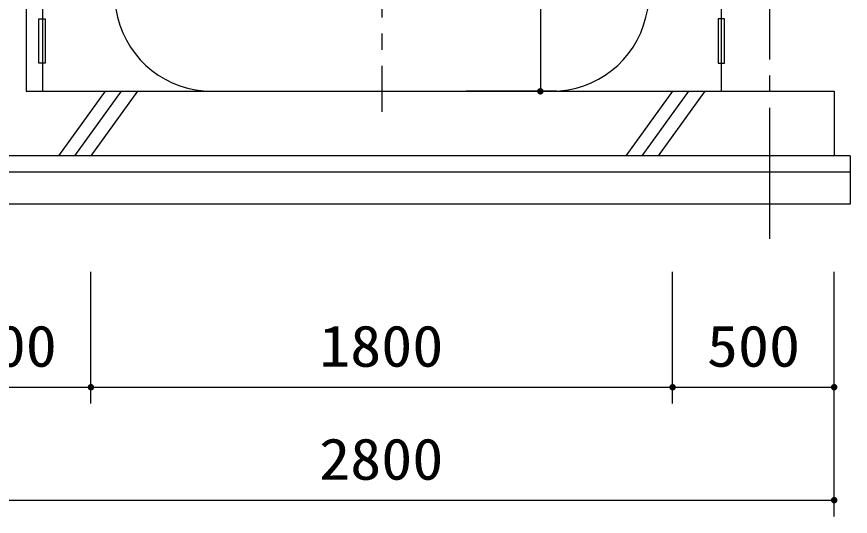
# Model space of a CAD drawing. Units: millimetres, scale not verified. Extents: x -14850 to 14850, y -10500 to 10500.
# Drawn here: x -1411 to 1168, y -7172 to -5624 of the extents above; entities that cross this region are included whole.
import ezdxf
from ezdxf.enums import TextEntityAlignment as Align

# ---------------------------------------------------------------- set-up
doc = ezdxf.new("R2010")
doc.units = ezdxf.units.MM
doc.header["$LTSCALE"] = 50
doc.linetypes.add('CHAIN1', pattern=[8, 5, -1, 1, -1])
doc.linetypes.add('CHAIN2', pattern=[12, 9, -1, 1, -1])
for name, color, linetype, lineweight in [('0-0_機器', 2, 'Continuous', 25), ('0-1_空気管', 3, 'Continuous', 25), ('0-4_文字', 5, 'Continuous', 25), ('0-5_製作', 5, 'Continuous', 25), ('0-6_07', 3, 'Continuous', 25)]:
    doc.layers.add(name, color=color, linetype=linetype, lineweight=lineweight)
doc.styles.add('ＭＳ ゴシック', font='')
doc.styles.get('ＭＳ ゴシック').set_extended_font_data('MS Gothic')

msp = doc.modelspace()

# ---------------------------------------------------------------- linework, layer by layer
at = {"layer": '0-0_機器', "linetype": 'CHAIN2'}
msp.add_line((918.43, -3506.36), (918.43, -6312.2), dxfattribs=at)
at = {"layer": '0-0_機器'}
for p, q in [((-1381.56, -3775), (-1381.56, -5855)), ((-1381.56, -5855), (1118.43, -5855)), ((-1137.23, -5855), (-1281.56, -6055.01)), ((-1231.56, -6055.01), (-1087.23, -5855)), ((-1037.23, -5855), (-1181.56, -6055.01)), ((618.43, -5855), (474.1, -6055.01)), ((524.1, -6055.01), (668.44, -5855)), ((718.44, -5855), (574.1, -6055.01)), ((1118.43, -5855), (1118.43, -6055.01)), ((1168.43, -6055.01), (-1731.56, -6055.01)), ((1168.43, -6105), (-1731.56, -6105))]:
    msp.add_line(p, q, dxfattribs=at)
msp.add_lwpolyline([(1168.43, -6055.01), (1168.43, -6205.01), (-1731.56, -6205.01)], dxfattribs=at)
at = {"layer": '0-1_空気管', "linetype": 'CHAIN1'}
msp.add_line((-281.57, -3775.99), (-281.57, -5918.5), dxfattribs=at)
at = {"layer": '0-1_空気管'}
msp.add_line((-807.19, -5855), (244.06, -5855), dxfattribs=at)
for centre, radius, start, end in [((1818.29, -4925.01), 3000, 180.57292, 193.49336), ((-2381.42, -4925.01), 3000, 346.50659, 359.42703), ((-807.19, -5555), 300, 193.49338, 270), ((244.06, -5555), 300, 270, 346.50659)]:
    msp.add_arc(centre, radius, start, end, dxfattribs=at)
at = {"layer": '0-4_文字', "color": 7}
for p, q in [((-1331.57, -5555), (-1331.57, -5855)), ((768.44, -5555), (768.44, -5855))]:
    msp.add_line(p, q, dxfattribs=at)
for points in [[(-1322.8, -5630.44), (-1322.8, -5767.99), (-1342.45, -5767.99), (-1342.45, -5630.44)], [(759.67, -5630.44), (759.67, -5767.99), (779.32, -5767.99), (779.32, -5630.44)]]:
    msp.add_lwpolyline(points, close=True, dxfattribs=at)
at = {"layer": '0-5_製作', "color": 2}
for p, q in [((-1181.56, -6821.76), (-1181.56, -6413.87)), ((618.44, -6821.76), (618.44, -6413.87)), ((1118.43, -7171.76), (1118.43, -6413.87)), ((-1681.57, -6771.76), (-1181.56, -6771.76)), ((-1181.56, -6771.76), (618.44, -6771.76)), ((618.44, -6771.76), (1118.43, -6771.76)), ((-1681.57, -7121.76), (1118.43, -7121.76))]:
    msp.add_line(p, q, dxfattribs=at)
at = {"layer": '0-5_製作'}
for points in [[(-1191.55, -6771.13), (-1181.56, -6771.76), (-1191.56, -6771.76)], [(-1191.56, -6771.76), (-1181.56, -6771.76), (-1191.49, -6773.01)], [(-1191.39, -6769.88), (-1181.56, -6771.76), (-1191.55, -6771.13)], [(-1191.49, -6773.01), (-1181.56, -6771.76), (-1191.25, -6774.24)], [(-1191.39, -6769.88), (-1181.56, -6761.76), (-1181.56, -6771.76)], [(-1191.08, -6768.67), (-1181.56, -6761.76), (-1191.39, -6769.88)], [(-1191.25, -6774.24), (-1181.56, -6771.76), (-1190.86, -6775.44)], [(-1190.61, -6767.5), (-1181.56, -6761.76), (-1191.08, -6768.67)], [(-1190.86, -6775.44), (-1181.56, -6771.76), (-1190.33, -6776.57)], [(-1190.01, -6766.4), (-1181.56, -6761.76), (-1190.61, -6767.5)], [(-1190.33, -6776.57), (-1181.56, -6771.76), (-1189.65, -6777.63)], [(-1189.27, -6765.38), (-1181.56, -6761.76), (-1190.01, -6766.4)], [(-1189.65, -6777.63), (-1181.56, -6771.76), (-1188.85, -6778.6)], [(-1188.41, -6764.47), (-1181.56, -6761.76), (-1189.27, -6765.38)], [(-1188.85, -6778.6), (-1181.56, -6771.76), (-1187.94, -6779.46)], [(-1187.44, -6763.67), (-1181.56, -6761.76), (-1188.41, -6764.47)], [(-1187.94, -6779.46), (-1181.56, -6771.76), (-1186.92, -6780.2)], [(-1186.38, -6762.99), (-1181.56, -6761.76), (-1187.44, -6763.67)], [(-1186.92, -6780.2), (-1181.56, -6771.76), (-1185.82, -6780.8)], [(-1185.25, -6762.46), (-1181.56, -6761.76), (-1186.38, -6762.99)], [(-1185.82, -6780.8), (-1181.56, -6771.76), (-1181.56, -6781.76)], [(-1185.82, -6780.8), (-1181.56, -6781.76), (-1184.65, -6781.27)], [(-1184.05, -6762.07), (-1181.56, -6761.76), (-1185.25, -6762.46)], [(-1184.65, -6781.27), (-1182.19, -6781.74), (-1183.44, -6781.58)], [(-1184.65, -6781.27), (-1181.56, -6781.76), (-1182.19, -6781.74)], [(-1182.82, -6761.83), (-1181.56, -6761.76), (-1184.05, -6762.07)], [(-1181.56, -6761.76), (-1171.56, -6771.76), (-1181.56, -6771.76)], [(-1181.56, -6761.76), (-1171.64, -6770.5), (-1171.56, -6771.76)], [(-1181.56, -6761.76), (-1171.88, -6769.27), (-1171.64, -6770.5)], [(-1181.56, -6761.76), (-1172.27, -6768.07), (-1171.88, -6769.27)], [(-1181.56, -6761.76), (-1172.8, -6766.94), (-1172.27, -6768.07)], [(-1181.56, -6761.76), (-1173.47, -6765.88), (-1172.8, -6766.94)], [(-1181.56, -6761.76), (-1174.28, -6764.91), (-1173.47, -6765.88)], [(-1181.56, -6761.76), (-1175.19, -6764.05), (-1174.28, -6764.91)], [(-1181.56, -6761.76), (-1176.21, -6763.31), (-1175.19, -6764.05)], [(-1181.56, -6761.76), (-1177.31, -6762.71), (-1176.21, -6763.31)], [(-1181.56, -6761.76), (-1178.47, -6762.25), (-1177.31, -6762.71)], [(-1180.94, -6761.78), (-1178.47, -6762.25), (-1181.56, -6761.76)], [(-1181.56, -6771.76), (-1180.31, -6781.68), (-1181.56, -6781.76)], [(-1181.56, -6771.76), (-1179.08, -6781.44), (-1180.31, -6781.68)], [(-1181.56, -6771.76), (-1177.88, -6781.05), (-1179.08, -6781.44)], [(-1181.56, -6771.76), (-1176.75, -6780.52), (-1177.88, -6781.05)], [(-1181.56, -6771.76), (-1175.69, -6779.85), (-1176.75, -6780.52)], [(-1181.56, -6771.76), (-1174.72, -6779.05), (-1175.69, -6779.85)], [(-1181.56, -6771.76), (-1173.86, -6778.13), (-1174.72, -6779.05)], [(-1181.56, -6771.76), (-1173.12, -6777.11), (-1173.86, -6778.13)], [(-1181.56, -6771.76), (-1172.52, -6776.01), (-1173.12, -6777.11)], [(-1181.56, -6771.76), (-1172.05, -6774.85), (-1172.52, -6776.01)], [(-1181.56, -6771.76), (-1171.74, -6773.63), (-1172.05, -6774.85)], [(-1181.56, -6771.76), (-1171.58, -6772.38), (-1171.74, -6773.63)], [(-1171.56, -6771.76), (-1171.58, -6772.38), (-1181.56, -6771.76)], [(-1180.94, -6761.78), (-1179.69, -6761.93), (-1178.47, -6762.25)], [(608.44, -6771.76), (618.44, -6761.76), (618.44, -6771.76)], [(608.46, -6771.13), (618.44, -6761.76), (608.44, -6771.76)], [(608.44, -6771.76), (618.44, -6771.76), (608.51, -6773.01)], [(608.61, -6769.88), (618.44, -6761.76), (608.46, -6771.13)], [(608.51, -6773.01), (618.44, -6771.76), (608.75, -6774.24)], [(608.92, -6768.67), (618.44, -6761.76), (608.61, -6769.88)], [(608.75, -6774.24), (618.44, -6771.76), (609.14, -6775.44)], [(609.39, -6767.5), (618.44, -6761.76), (608.92, -6768.67)], [(609.14, -6775.44), (618.44, -6771.76), (609.67, -6776.57)], [(609.99, -6766.4), (618.44, -6761.76), (609.39, -6767.5)], [(609.67, -6776.57), (618.44, -6771.76), (610.35, -6777.63)], [(610.73, -6765.38), (618.44, -6761.76), (609.99, -6766.4)], [(610.35, -6777.63), (618.44, -6771.76), (611.15, -6778.6)], [(611.59, -6764.47), (618.44, -6761.76), (610.73, -6765.38)], [(611.15, -6778.6), (618.44, -6771.76), (612.06, -6779.46)], [(612.56, -6763.67), (618.44, -6761.76), (611.59, -6764.47)], [(612.06, -6779.46), (618.44, -6771.76), (613.08, -6780.2)], [(613.62, -6762.99), (618.44, -6761.76), (612.56, -6763.67)], [(613.08, -6780.2), (618.44, -6771.76), (614.18, -6780.8)], [(614.75, -6762.46), (618.44, -6761.76), (613.62, -6762.99)], [(614.18, -6780.8), (618.44, -6771.76), (615.35, -6781.27)], [(615.95, -6762.07), (618.44, -6761.76), (614.75, -6762.46)], [(615.35, -6781.27), (618.44, -6771.76), (616.56, -6781.58)], [(617.18, -6761.83), (618.44, -6761.76), (615.95, -6762.07)], [(616.56, -6781.58), (618.44, -6771.76), (617.81, -6781.74)], [(617.81, -6781.74), (618.44, -6771.76), (618.44, -6781.76)], [(618.44, -6761.76), (628.36, -6770.5), (618.44, -6771.76)], [(618.44, -6761.76), (628.12, -6769.27), (628.36, -6770.5)], [(618.44, -6761.76), (627.73, -6768.07), (628.12, -6769.27)], [(618.44, -6761.76), (627.2, -6766.94), (627.73, -6768.07)], [(618.44, -6761.76), (626.53, -6765.88), (627.2, -6766.94)], [(618.44, -6761.76), (625.73, -6764.91), (626.53, -6765.88)], [(618.44, -6761.76), (624.81, -6764.05), (625.73, -6764.91)], [(618.44, -6761.76), (623.79, -6763.31), (624.81, -6764.05)], [(618.44, -6761.76), (622.69, -6762.71), (623.79, -6763.31)], [(618.44, -6761.76), (621.53, -6762.25), (622.69, -6762.71)], [(618.44, -6761.76), (620.31, -6761.93), (621.53, -6762.25)], [(618.44, -6761.76), (619.06, -6761.78), (620.31, -6761.93)], [(618.44, -6771.76), (628.36, -6770.5), (628.44, -6771.76)], [(618.44, -6771.76), (620.92, -6781.44), (618.44, -6781.76)], [(618.44, -6771.76), (622.12, -6781.05), (620.92, -6781.44)], [(618.44, -6771.76), (623.25, -6780.52), (622.12, -6781.05)], [(618.44, -6771.76), (624.31, -6779.85), (623.25, -6780.52)], [(618.44, -6771.76), (625.28, -6779.05), (624.31, -6779.85)], [(618.44, -6771.76), (626.14, -6778.13), (625.28, -6779.05)], [(618.44, -6771.76), (626.88, -6777.11), (626.14, -6778.13)], [(618.44, -6771.76), (627.48, -6776.01), (626.88, -6777.11)], [(618.44, -6771.76), (627.95, -6774.85), (627.48, -6776.01)], [(618.44, -6771.76), (628.26, -6773.63), (627.95, -6774.85)], [(618.44, -6771.76), (628.42, -6772.38), (628.26, -6773.63)], [(618.44, -6771.76), (628.44, -6771.76), (628.42, -6772.38)], [(618.44, -6781.76), (620.92, -6781.44), (619.69, -6781.68)], [(1108.43, -6771.76), (1118.43, -6761.76), (1118.43, -6771.76)], [(1108.45, -6771.13), (1118.43, -6761.76), (1108.43, -6771.76)], [(1108.51, -6773.01), (1108.43, -6771.76), (1118.43, -6771.76)], [(1108.61, -6769.88), (1118.43, -6761.76), (1108.45, -6771.13)], [(1108.51, -6773.01), (1118.43, -6771.76), (1108.75, -6774.24)], [(1108.92, -6768.67), (1118.43, -6761.76), (1108.61, -6769.88)], [(1108.75, -6774.24), (1118.43, -6771.76), (1109.14, -6775.44)], [(1109.39, -6767.5), (1118.43, -6761.76), (1108.92, -6768.67)], [(1109.14, -6775.44), (1118.43, -6771.76), (1109.67, -6776.57)], [(1109.99, -6766.4), (1118.43, -6761.76), (1109.39, -6767.5)], [(1109.67, -6776.57), (1118.43, -6771.76), (1110.34, -6777.63)], [(1110.73, -6765.38), (1118.43, -6761.76), (1109.99, -6766.4)], [(1110.34, -6777.63), (1118.43, -6771.76), (1111.15, -6778.6)], [(1111.59, -6764.47), (1118.43, -6761.76), (1110.73, -6765.38)], [(1111.15, -6778.6), (1118.43, -6771.76), (1112.06, -6779.46)], [(1112.56, -6763.67), (1118.43, -6761.76), (1111.59, -6764.47)], [(1112.06, -6779.46), (1118.43, -6771.76), (1113.08, -6780.2)], [(1113.62, -6762.99), (1118.43, -6761.76), (1112.56, -6763.67)], [(1113.08, -6780.2), (1118.43, -6771.76), (1114.18, -6780.8)], [(1114.75, -6762.46), (1118.43, -6761.76), (1113.62, -6762.99)], [(1114.18, -6780.8), (1118.43, -6771.76), (1115.34, -6781.27)], [(1115.95, -6762.07), (1118.43, -6761.76), (1114.75, -6762.46)], [(1115.34, -6781.27), (1118.43, -6771.76), (1116.56, -6781.58)], [(1115.95, -6762.07), (1117.18, -6761.83), (1118.43, -6761.76)], [(1116.56, -6781.58), (1118.43, -6771.76), (1117.81, -6781.74)], [(1117.81, -6781.74), (1118.43, -6771.76), (1118.43, -6781.76)], [(1118.43, -6761.76), (1128.12, -6769.27), (1118.43, -6771.76)], [(1118.43, -6761.76), (1127.73, -6768.07), (1128.12, -6769.27)], [(1118.43, -6761.76), (1127.2, -6766.94), (1127.73, -6768.07)], [(1118.43, -6761.76), (1126.52, -6765.88), (1127.2, -6766.94)], [(1118.43, -6761.76), (1125.72, -6764.91), (1126.52, -6765.88)], [(1118.43, -6761.76), (1124.81, -6764.05), (1125.72, -6764.91)], [(1118.43, -6761.76), (1123.79, -6763.31), (1124.81, -6764.05)], [(1118.43, -6761.76), (1122.69, -6762.71), (1123.79, -6763.31)], [(1118.43, -6761.76), (1121.52, -6762.25), (1122.69, -6762.71)], [(1118.43, -6761.76), (1120.31, -6761.93), (1121.52, -6762.25)], [(1118.43, -6761.76), (1119.06, -6761.78), (1120.31, -6761.93)], [(1118.43, -6771.76), (1128.12, -6769.27), (1128.36, -6770.5)], [(1118.43, -6771.76), (1128.36, -6770.5), (1128.43, -6771.76)], [(1118.43, -6771.76), (1122.12, -6781.05), (1118.43, -6781.76)], [(1118.43, -6771.76), (1123.25, -6780.52), (1122.12, -6781.05)], [(1118.43, -6771.76), (1124.31, -6779.85), (1123.25, -6780.52)], [(1118.43, -6771.76), (1125.28, -6779.05), (1124.31, -6779.85)], [(1118.43, -6771.76), (1126.14, -6778.13), (1125.28, -6779.05)], [(1118.43, -6771.76), (1126.88, -6777.11), (1126.14, -6778.13)], [(1118.43, -6771.76), (1127.48, -6776.01), (1126.88, -6777.11)], [(1118.43, -6771.76), (1127.95, -6774.85), (1127.48, -6776.01)], [(1118.43, -6771.76), (1128.26, -6773.63), (1127.95, -6774.85)], [(1118.43, -6771.76), (1128.42, -6772.38), (1128.26, -6773.63)], [(1118.43, -6771.76), (1128.43, -6771.76), (1128.42, -6772.38)], [(1118.43, -6781.76), (1122.12, -6781.05), (1120.92, -6781.44)], [(1118.43, -6781.76), (1120.92, -6781.44), (1119.69, -6781.68)], [(1108.43, -7121.76), (1118.43, -7111.76), (1118.43, -7121.76)], [(1108.45, -7121.13), (1118.43, -7111.76), (1108.43, -7121.76)], [(1108.61, -7119.88), (1118.43, -7111.76), (1108.45, -7121.13)], [(1108.92, -7118.67), (1118.43, -7111.76), (1108.61, -7119.88)], [(1109.39, -7117.5), (1118.43, -7111.76), (1108.92, -7118.67)], [(1109.99, -7116.4), (1118.43, -7111.76), (1109.39, -7117.5)], [(1110.73, -7115.38), (1118.43, -7111.76), (1109.99, -7116.4)], [(1111.59, -7114.47), (1118.43, -7111.76), (1110.73, -7115.38)], [(1112.56, -7113.67), (1118.43, -7111.76), (1111.59, -7114.47)], [(1113.62, -7112.99), (1118.43, -7111.76), (1112.56, -7113.67)], [(1114.75, -7112.46), (1118.43, -7111.76), (1113.62, -7112.99)], [(1115.95, -7112.07), (1118.43, -7111.76), (1114.75, -7112.46)], [(1115.95, -7112.07), (1117.18, -7111.83), (1118.43, -7111.76)], [(1118.43, -7111.76), (1128.12, -7119.27), (1118.43, -7121.76)], [(1118.43, -7111.76), (1127.73, -7118.07), (1128.12, -7119.27)], [(1118.43, -7111.76), (1127.2, -7116.94), (1127.73, -7118.07)], [(1118.43, -7111.76), (1126.52, -7115.88), (1127.2, -7116.94)], [(1118.43, -7111.76), (1125.72, -7114.91), (1126.52, -7115.88)], [(1118.43, -7111.76), (1124.81, -7114.05), (1125.72, -7114.91)], [(1118.43, -7111.76), (1123.79, -7113.31), (1124.81, -7114.05)], [(1118.43, -7111.76), (1122.69, -7112.71), (1123.79, -7113.31)], [(1118.43, -7111.76), (1121.52, -7112.25), (1122.69, -7112.71)], [(1118.43, -7111.76), (1120.31, -7111.93), (1121.52, -7112.25)], [(1118.43, -7111.76), (1119.06, -7111.78), (1120.31, -7111.93)], [(1118.43, -7121.76), (1128.12, -7119.27), (1128.36, -7120.5)], [(1108.51, -7123.01), (1108.43, -7121.76), (1118.43, -7121.76)], [(1108.51, -7123.01), (1118.43, -7121.76), (1108.75, -7124.24)], [(1108.75, -7124.24), (1118.43, -7121.76), (1109.14, -7125.44)], [(1109.14, -7125.44), (1118.43, -7121.76), (1109.67, -7126.57)], [(1109.67, -7126.57), (1118.43, -7121.76), (1110.34, -7127.63)], [(1110.34, -7127.63), (1118.43, -7121.76), (1111.15, -7128.6)], [(1111.15, -7128.6), (1118.43, -7121.76), (1112.06, -7129.46)], [(1112.06, -7129.46), (1118.43, -7121.76), (1113.08, -7130.2)], [(1113.08, -7130.2), (1118.43, -7121.76), (1114.18, -7130.8)], [(1114.18, -7130.8), (1118.43, -7121.76), (1115.34, -7131.27)], [(1115.34, -7131.27), (1118.43, -7121.76), (1116.56, -7131.58)], [(1116.56, -7131.58), (1118.43, -7121.76), (1117.81, -7131.74)], [(1117.81, -7131.74), (1118.43, -7121.76), (1118.43, -7131.76)], [(1118.43, -7121.76), (1128.36, -7120.5), (1128.43, -7121.76)], [(1118.43, -7121.76), (1122.12, -7131.05), (1118.43, -7131.76)], [(1118.43, -7121.76), (1123.25, -7130.52), (1122.12, -7131.05)], [(1118.43, -7121.76), (1124.31, -7129.85), (1123.25, -7130.52)], [(1118.43, -7121.76), (1125.28, -7129.05), (1124.31, -7129.85)], [(1118.43, -7121.76), (1126.14, -7128.13), (1125.28, -7129.05)], [(1118.43, -7121.76), (1126.88, -7127.11), (1126.14, -7128.13)], [(1118.43, -7121.76), (1127.48, -7126.01), (1126.88, -7127.11)], [(1118.43, -7121.76), (1127.95, -7124.85), (1127.48, -7126.01)], [(1118.43, -7121.76), (1128.26, -7123.63), (1127.95, -7124.85)], [(1118.43, -7121.76), (1128.42, -7122.38), (1128.26, -7123.63)], [(1118.43, -7121.76), (1128.43, -7121.76), (1128.42, -7122.38)], [(1118.43, -7131.76), (1122.12, -7131.05), (1120.92, -7131.44)], [(1118.43, -7131.76), (1120.92, -7131.44), (1119.69, -7131.68)]]:
    msp.add_solid(points, dxfattribs=at)
at = {"layer": '0-6_07', "color": 2}
for p, q in [((209.22, -4405.01), (209.22, -5855)), ((259.22, -5855), (-19.9, -5855))]:
    msp.add_line(p, q, dxfattribs=at)
at = {"layer": '0-6_07', "color": 5}
for points in [[(199.22, -5855), (209.22, -5845), (209.22, -5855)], [(199.24, -5854.38), (209.22, -5845), (199.22, -5855)], [(199.22, -5855), (209.22, -5855), (199.3, -5856.26)], [(199.4, -5853.13), (209.22, -5845), (199.24, -5854.38)], [(199.3, -5856.26), (209.22, -5855), (199.53, -5857.49)], [(199.71, -5851.91), (209.22, -5845), (199.4, -5853.13)], [(199.53, -5857.49), (209.22, -5855), (199.92, -5858.69)], [(200.17, -5850.75), (209.22, -5845), (199.71, -5851.91)], [(199.92, -5858.69), (209.22, -5855), (200.46, -5859.82)], [(200.78, -5849.65), (209.22, -5845), (200.17, -5850.75)], [(200.46, -5859.82), (209.22, -5855), (201.13, -5860.88)], [(201.52, -5848.63), (209.22, -5845), (200.78, -5849.65)], [(201.13, -5860.88), (209.22, -5855), (201.93, -5861.85)], [(202.37, -5847.72), (209.22, -5845), (201.52, -5848.63)], [(201.93, -5861.85), (209.22, -5855), (202.85, -5862.71)], [(203.34, -5846.91), (209.22, -5845), (202.37, -5847.72)], [(202.85, -5862.71), (209.22, -5855), (203.86, -5863.45)], [(204.4, -5846.24), (209.22, -5845), (203.34, -5846.91)], [(203.86, -5863.45), (209.22, -5855), (204.96, -5864.05)], [(205.54, -5845.71), (209.22, -5845), (204.4, -5846.24)], [(204.96, -5864.05), (209.22, -5855), (206.13, -5864.52)], [(206.73, -5845.32), (209.22, -5845), (205.54, -5845.71)], [(206.13, -5864.52), (209.22, -5855), (207.35, -5864.83)], [(207.97, -5845.08), (209.22, -5845), (206.73, -5845.32)], [(207.35, -5864.83), (209.22, -5855), (208.59, -5864.99)], [(208.59, -5864.99), (209.22, -5855), (209.22, -5865)], [(209.22, -5845), (219.14, -5853.75), (209.22, -5855)], [(209.22, -5845), (218.91, -5852.52), (219.14, -5853.75)], [(209.22, -5845), (218.52, -5851.32), (218.91, -5852.52)], [(209.22, -5845), (217.98, -5850.19), (218.52, -5851.32)], [(209.22, -5845), (217.31, -5849.13), (217.98, -5850.19)], [(209.22, -5845), (216.51, -5848.16), (217.31, -5849.13)], [(209.22, -5845), (215.59, -5847.3), (216.51, -5848.16)], [(209.22, -5845), (214.58, -5846.56), (215.59, -5847.3)], [(209.22, -5845), (213.48, -5845.96), (214.58, -5846.56)], [(209.22, -5845), (212.31, -5845.49), (213.48, -5845.96)], [(209.22, -5845), (211.09, -5845.18), (212.31, -5845.49)], [(209.22, -5845), (209.85, -5845.02), (211.09, -5845.18)], [(209.22, -5855), (219.14, -5853.75), (219.22, -5855)], [(209.22, -5855), (210.47, -5864.93), (209.22, -5865)], [(209.22, -5855), (211.71, -5864.69), (210.47, -5864.93)], [(209.22, -5855), (212.9, -5864.3), (211.71, -5864.69)], [(209.22, -5855), (214.04, -5863.77), (212.9, -5864.3)], [(209.22, -5855), (215.1, -5863.1), (214.04, -5863.77)], [(209.22, -5855), (216.07, -5862.29), (215.1, -5863.1)], [(209.22, -5855), (216.93, -5861.38), (216.07, -5862.29)], [(209.22, -5855), (217.66, -5860.36), (216.93, -5861.38)], [(209.22, -5855), (218.27, -5859.26), (217.66, -5860.36)], [(209.22, -5855), (218.73, -5858.1), (218.27, -5859.26)], [(209.22, -5855), (219.04, -5856.88), (218.73, -5858.1)], [(209.22, -5855), (219.2, -5855.63), (219.04, -5856.88)], [(209.22, -5855), (219.22, -5855), (219.2, -5855.63)]]:
    msp.add_solid(points, dxfattribs=at)

# ---------------------------------------------------------------- texts
at = {"layer": '0-5_製作', "color": 4, "style": 'ＭＳ ゴシック', "width": 1.1}
for s, p in [('500', (-1575.32, -6746.76)), ('1800', (-475.31, -6746.76)), ('500', (724.69, -6746.76)), ('2800', (-475.32, -7096.76))]:
    msp.add_text(s, height=128.4, dxfattribs=at).set_placement(p, align=Align.BOTTOM_LEFT)

doc.saveas('drawing.dxf')
